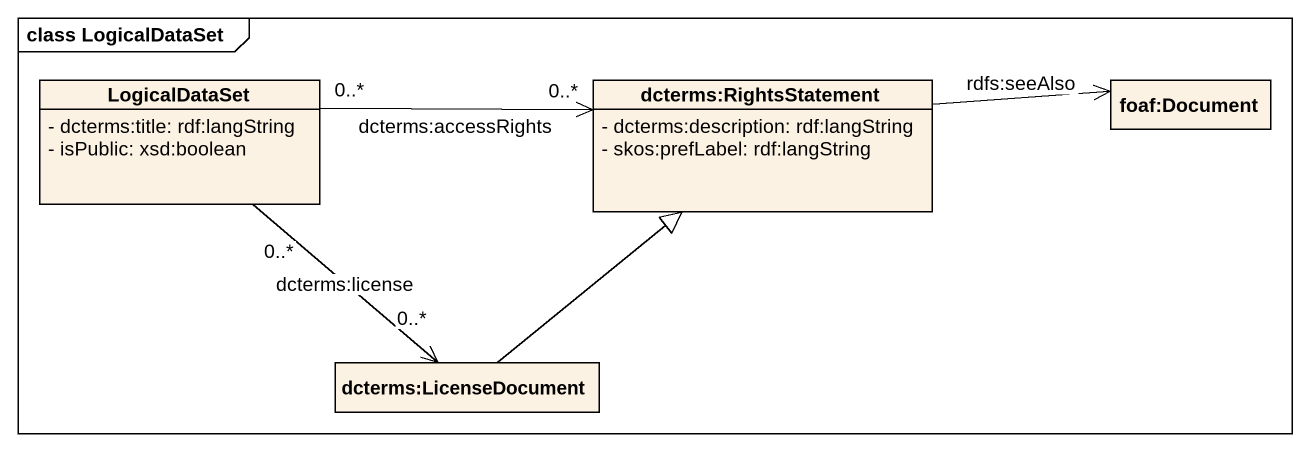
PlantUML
@startuml
mainframe class LogicalDataSet
hide circle
hide empty members
skinparam classAttributeIconSize 0
class LogicalDataSet {
  - dcterms:title: rdf:langString
  - isPublic: xsd:boolean
}
class "dcterms:RightsStatement" as dcterms_RightsStatement {
  - dcterms:description: rdf:langString
  - skos:prefLabel: rdf:langString
}
class "foaf:Document" as foaf_Document
class "dcterms:LicenseDocument" as dcterms_LicenseDocument
LogicalDataSet "0..*" -right-> "0..*" dcterms_RightsStatement : dcterms:accessRights
LogicalDataSet "0..*" --> "0..*" dcterms_LicenseDocument : dcterms:license
dcterms_RightsStatement -right-> foaf_Document : rdfs:seeAlso
dcterms_LicenseDocument -up-|> dcterms_RightsStatement
@enduml
